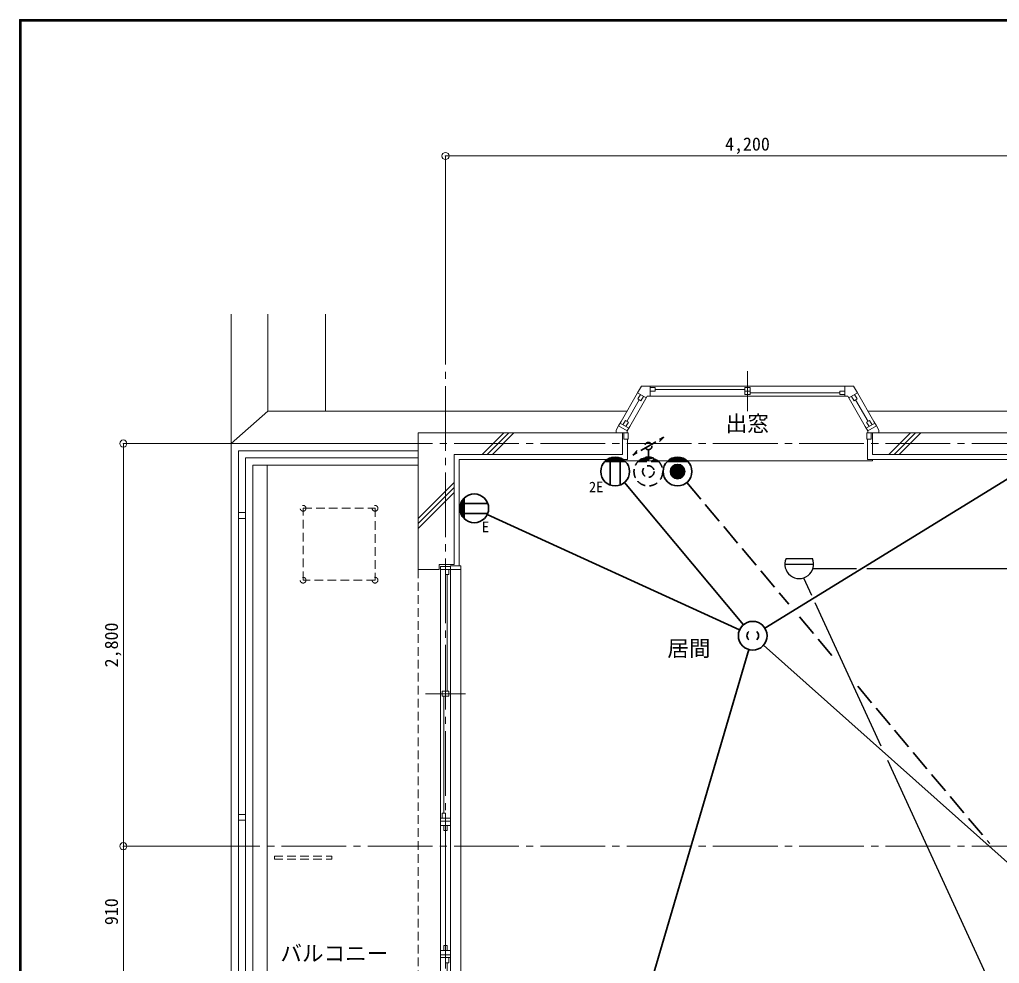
# Model space of a CAD drawing. Units: millimetres at full size, sheet at 1:50. Extents: x -9674 to 9699, y -6794 to 6791.
# Drawn here: x -9674 to -2861, y 228 to 6791 of the extents above; entities that cross this region are included whole.
import ezdxf
from ezdxf.enums import TextEntityAlignment as Align

# ---------------------------------------------------------------- set-up
doc = ezdxf.new("R2010")
doc.units = ezdxf.units.MM
doc.header["$LTSCALE"] = 50
doc.header["$PDMODE"] = 32
doc.header["$PDSIZE"] = 50
for name, pattern in [('CHAIN2', [12, 9, -1, 1, -1]), ('DASHED1', [1.8, 1.2, -0.6]), ('DASHED3', [4, 3, -1])]:
    doc.linetypes.add(name, pattern=pattern)
for name, color, linetype, lineweight in [('0-0_図面枠', 7, 'Continuous', 9), ('1-0_芯', 134, 'CHAIN2', 9), ('1-1_躯体', 134, 'Continuous', 9), ('1-3_建具', 134, 'Continuous', 9), ('1-6_ﾊﾞﾙｺﾆｰ・階段', 134, 'Continuous', 9), ('1-7_その他', 134, 'DASHED1', 9), ('1-8_ハッチ', 134, 'Continuous', 9), ('1-B_寸法', 134, 'Continuous', 9), ('1-C_梁', 134, 'DASHED1', 9), ('2-0_芯', 2, 'Continuous', 35), ('3-2', 3, 'DASHED1', 35), ('3-3', 1, 'Continuous', 25), ('3-E', 3, 'Continuous', 35)]:
    doc.layers.add(name, color=color, linetype=linetype, lineweight=lineweight)
doc.layers.add('1-A_文字', color=134, linetype='Continuous')
doc.styles.add('ＭＳ ゴシック', font='')
doc.styles.get('ＭＳ ゴシック').set_extended_font_data('MS Gothic')

msp = doc.modelspace()

# ---------------------------------------------------------------- linework, layer by layer
at = {"layer": '0-0_図面枠'}
for p, q in [((-9673.92, 6791.43), (-9673.92, -6793.93)), ((-9672.16, 6789.66), (-9672.16, -6792.16)), ((9697.16, 6789.66), (-9672.16, 6789.66)), ((-9670.4, 6787.9), (-9670.4, -6790.4)), ((9695.4, 6787.9), (-9670.4, 6787.9)), ((-9668.64, -6788.64), (-9668.64, 6786.14)), ((-9668.64, 6786.14), (9693.64, 6786.14)), ((-9666.87, 6784.38), (-9666.87, -6786.88)), ((9691.87, 6784.38), (-9666.87, 6784.38)), ((-9665.11, 6782.61), (-9665.11, -6785.11)), ((9690.11, 6782.61), (-9665.11, 6782.61)), ((9688.35, 6780.85), (-9663.35, 6780.85)), ((-9663.35, 6780.85), (-9663.35, -6783.35))]:
    msp.add_line(p, q, dxfattribs=at)
msp.add_lwpolyline([(9698.92, -6793.93), (9698.92, 6791.43), (-9673.92, 6791.43)], dxfattribs=at)
at = {"layer": '1-0_芯'}
for p, q in [((-6712.5, 4842.91), (-6712.5, -3587.09)), ((-8452.5, 3842.91), (8157.5, 3842.91)), ((-8452.5, 1042.91), (2787.5, 1042.91))]:
    msp.add_line(p, q, dxfattribs=at)
at = {"layer": '1-1_躯体'}
for p, q in [((-6902.5, 3917.91), (-6902.5, 2967.91)), ((-3743, 3917.91), (-1477.5, 3917.91)), ((-6652.5, 3767.91), (-6652.5, 3002.91)), ((-6652.5, 3767.91), (-5482, 3767.91)), ((-6652.5, 3002.91), (-6757.5, 3002.91)), ((-6757.5, 3002.91), (-6757.5, 2967.91)), ((-6902.5, 2967.91), (-6757.5, 2967.91))]:
    msp.add_line(p, q, dxfattribs=at)
for points in [[(-6902.5, 3917.91), (-5482, 3917.91), (-5482, 3767.91)], [(-3743, 3917.91), (-3743, 3767.91), (-1512.5, 3767.91)]]:
    msp.add_lwpolyline(points, dxfattribs=at)
at = {"layer": '1-3_建具'}
for p, q in [((-4612.5, 4346.39), (-4612.5, 4069.43)), ((-5349.71, 4242.91), (-5377.42, 4194.92)), ((-5349.71, 4242.91), (-5274.3, 4242.91)), ((-5289.3, 4172.91), (-5289.3, 4242.91)), ((-5254.3, 4231.91), (-5289.3, 4231.91)), ((-5274.3, 4242.91), (-3950.7, 4242.91)), ((-5254.3, 4231.91), (-5254.3, 4207.91)), ((-4630, 4183.91), (-4630, 4231.91)), ((-4630, 4231.91), (-4595, 4231.91)), ((-3875.29, 4242.91), (-3950.7, 4242.91)), ((-3935.7, 4172.91), (-3935.7, 4242.91)), ((-3875.29, 4242.91), (-3847.58, 4194.92)), ((-5491.48, 3997.37), (-5377.42, 4194.92)), ((-5430.86, 3962.37), (-5309.3, 4172.91)), ((-5316.8, 4159.92), (-5377.42, 4194.92)), ((-5375, 4153.11), (-5357.5, 4183.42)), ((-5274.3, 4172.91), (-5309.3, 4172.91)), ((-5254.3, 4207.91), (-5289.3, 4207.91)), ((-5274.3, 4172.91), (-3950.7, 4172.91)), ((-4630, 4219.91), (-5254.3, 4219.91)), ((-4630, 4207.91), (-4595, 4207.91)), ((-4595, 4195.91), (-3970.7, 4195.91)), ((-3970.7, 4207.91), (-3970.7, 4183.91)), ((-3970.7, 4207.91), (-3935.7, 4207.91)), ((-3970.7, 4183.91), (-3935.7, 4183.91)), ((-3950.7, 4172.91), (-3915.7, 4172.91)), ((-3794.14, 3962.37), (-3915.7, 4172.91)), ((-3908.2, 4159.92), (-3847.58, 4194.92)), ((-3850, 4153.11), (-3867.5, 4183.42)), ((-3733.52, 3997.37), (-3847.58, 4194.92)), ((-5364.61, 4147.11), (-5451.17, 3997.19)), ((-3860.39, 4147.11), (-3773.83, 3997.19)), ((-5508.98, 3967.06), (-5491.48, 3997.37)), ((-5438.36, 3949.38), (-5498.98, 3984.38)), ((-5461.56, 4003.19), (-5479.06, 3972.88)), ((-5461.56, 4003.19), (-5440.78, 3991.19)), ((-5440.78, 3991.19), (-5458.28, 3960.88)), ((-5430.86, 3962.37), (-5448.36, 3932.06)), ((-3794.14, 3962.37), (-3776.64, 3932.06)), ((-3786.64, 3949.38), (-3726.02, 3984.38)), ((-3763.44, 4003.19), (-3784.22, 3991.19)), ((-3784.22, 3991.19), (-3766.72, 3960.88)), ((-3716.02, 3967.06), (-3776.64, 3932.06)), ((-3763.44, 4003.19), (-3745.94, 3972.88)), ((-3716.02, 3967.06), (-3733.52, 3997.37)), ((-5472.5, 3917.91), (-5442.5, 3917.91)), ((-5472.5, 3872.91), (-5472.5, 3917.91)), ((-5462.5, 3917.91), (-5447.5, 3917.91)), ((-3782.5, 3872.91), (-3782.5, 3917.91)), ((-3762.5, 3917.91), (-3777.5, 3917.91)), ((-3776.64, 3932.06), (-3776.64, 3917.91)), ((-3698.86, 3917.91), (-3776.64, 3917.91)), ((-3782.5, 3872.91), (-3752.5, 3872.91)), ((-5482, 3732.91), (-5482, 3722.91)), ((-3743, 3722.91), (-5482, 3722.91)), ((-3743, 3732.91), (-3743, 3722.91)), ((-6747.5, 2987.91), (-6747.5, 2952.91)), ((-6747.5, 2987.91), (-6677.5, 2987.91)), ((-6677.5, 2967.91), (-6747.5, 2967.91)), ((-6747.5, 1252.91), (-6747.5, 2952.91)), ((-6712.5, 2932.91), (-6712.5, 2967.91)), ((-6688.5, 2932.91), (-6712.5, 2932.91)), ((-6700.5, 2932.91), (-6700.5, 2120.41)), ((-6688.5, 2932.91), (-6688.5, 2967.91)), ((-6677.5, 2992.91), (-6677.5, 2967.91)), ((-6605.5, 2992.91), (-6677.5, 2992.91)), ((-6677.5, 2952.91), (-6677.5, 2967.91)), ((-6677.5, 1252.91), (-6677.5, 2952.91)), ((-6605.5, 2967.91), (-6605.5, -1462.09)), ((-6736.5, 2085.41), (-6736.5, 2120.41)), ((-6712.5, 2085.41), (-6712.5, 2120.41)), ((-6850.98, 2102.91), (-6574.02, 2102.91)), ((-6688.5, 2085.41), (-6736.5, 2085.41)), ((-6724.5, 1272.91), (-6724.5, 2085.41)), ((-6747.5, 1172.91), (-6747.5, 1252.91)), ((-6677.5, 1237.91), (-6747.5, 1237.91)), ((-6736.5, 1272.91), (-6712.5, 1272.91)), ((-6736.5, 1272.91), (-6736.5, 1237.91)), ((-6712.5, 1272.91), (-6712.5, 1237.91)), ((-6677.5, 1252.91), (-6677.5, 1172.91)), ((-6747.5, 1217.91), (-6677.5, 1217.91)), ((-6677.5, 1187.91), (-6747.5, 1187.91)), ((-6747.5, 332.91), (-6747.5, 1172.91)), ((-6724.5, 1152.91), (-6724.5, 1187.91)), ((-6700.5, 1152.91), (-6700.5, 1187.91)), ((-6677.5, 332.91), (-6677.5, 1172.91)), ((-6700.5, 1152.91), (-6724.5, 1152.91)), ((-6712.5, 1152.91), (-6712.5, 352.91)), ((-6700.5, 352.91), (-6724.5, 352.91)), ((-6724.5, 352.91), (-6724.5, 317.91)), ((-6700.5, 352.91), (-6700.5, 317.91)), ((-6747.5, 332.91), (-6747.5, 252.91)), ((-6677.5, 317.91), (-6747.5, 317.91)), ((-6747.5, 287.91), (-6677.5, 287.91)), ((-6677.5, 252.91), (-6677.5, 332.91)), ((-6677.5, 267.91), (-6747.5, 267.91)), ((-6747.5, -1447.09), (-6747.5, 252.91)), ((-6712.5, 232.91), (-6712.5, 267.91)), ((-6688.5, 232.91), (-6712.5, 232.91)), ((-6700.5, 232.91), (-6700.5, -579.59)), ((-6688.5, 232.91), (-6688.5, 267.91)), ((-6677.5, -1447.09), (-6677.5, 252.91))]:
    msp.add_line(p, q, dxfattribs=at)
for points in [[(-4630, 4183.91), (-4595, 4183.91), (-4595, 4231.91)], [(-5375, 4153.11), (-5354.22, 4141.11), (-5336.72, 4171.42)], [(-3850, 4153.11), (-3870.78, 4141.11), (-3888.28, 4171.42)], [(-5508.98, 3967.06), (-5526.14, 3937.33), (-5526.14, 3917.91)], [(-5508.98, 3967.06), (-5448.36, 3932.06), (-5448.36, 3917.91), (-5526.14, 3917.91)], [(-3716.02, 3967.06), (-3698.86, 3937.33), (-3698.86, 3917.91)], [(-5472.5, 3872.91), (-5442.5, 3872.91), (-5442.5, 3917.91)], [(-3752.5, 3872.91), (-3752.5, 3917.91), (-3782.5, 3917.91)], [(-6605.5, 2992.91), (-6605.5, 2967.91), (-6677.5, 2967.91)], [(-6688.5, 2085.41), (-6688.5, 2120.41), (-6736.5, 2120.41)]]:
    msp.add_lwpolyline(points, dxfattribs=at)
at = {"layer": '1-6_ﾊﾞﾙｺﾆｰ・階段'}
for p, q in [((-8202.5, 3842.91), (-8202.5, 4742.81)), ((-7947.5, 4067.91), (-7947.5, 4742.81)), ((-7547.5, 4067.91), (-7547.5, 4742.81)), ((-8202.5, 3842.91), (-7947.5, 4067.91)), ((-7947.5, 4067.91), (-5450.75, 4067.91)), ((-3774.25, 4067.91), (-1562.5, 4067.91)), ((-8152.5, 3792.91), (-6902.5, 3792.91)), ((-8152.5, -2959.72), (-8152.5, 3792.91)), ((-8052.5, 3692.91), (-6902.5, 3692.91)), ((-8052.5, -307.09), (-8052.5, 3692.91)), ((-7952.5, -2297.09), (-7952.5, 3692.91)), ((-8152.5, 3362.91), (-8102.5, 3362.91)), ((-8152.5, 3322.91), (-8102.5, 3322.91)), ((-8152.5, 1262.91), (-8102.5, 1262.91)), ((-8152.5, 1222.91), (-8102.5, 1222.91))]:
    msp.add_line(p, q, dxfattribs=at)
for points in [[(-8202.5, -2959.72), (-8202.5, 3842.91), (-6902.5, 3842.91)], [(-8102.5, -2959.72), (-8102.5, 3742.91), (-6902.5, 3742.91)]]:
    msp.add_lwpolyline(points, dxfattribs=at)
at = {"layer": '1-7_その他'}
for p, q in [((-7702.5, 3392.91), (-7202.5, 3392.91)), ((-7702.5, 2892.91), (-7702.5, 3392.91)), ((-7202.5, 3392.91), (-7202.5, 2892.91)), ((-7202.5, 2892.91), (-7702.5, 2892.91)), ((-7902.5, 972.91), (-7502.5, 972.91)), ((-7902.5, 952.91), (-7902.5, 972.91))]:
    msp.add_line(p, q, dxfattribs=at)
msp.add_lwpolyline([(-7902.5, 952.91), (-7502.5, 952.91), (-7502.5, 972.91)], dxfattribs=at)
for centre in [(-7702.5, 3392.91), (-7202.5, 3392.91), (-7702.5, 2892.91), (-7202.5, 2892.91)]:
    msp.add_circle(centre, 20, dxfattribs=at)
at = {"layer": '1-8_ハッチ'}
for p, q in [((-6457.17, 3767.91), (-6307.17, 3917.91)), ((-6421.81, 3767.91), (-6271.81, 3917.91)), ((-6386.46, 3767.91), (-6236.46, 3917.91)), ((-3628.74, 3767.91), (-3478.74, 3917.91)), ((-3593.38, 3767.91), (-3443.38, 3917.91)), ((-3558.03, 3767.91), (-3408.03, 3917.91)), ((-5447, 3872.91), (-5447, 3732.91)), ((-3778, 3872.91), (-3778, 3732.91)), ((-6617.5, 3732.91), (-6617.5, 2992.91)), ((-6617.5, 3732.91), (-5447, 3732.91)), ((-3778, 3732.91), (-1507.5, 3732.91)), ((-6902.5, 3322.58), (-6652.5, 3572.58)), ((-6902.5, 3287.22), (-6652.5, 3537.22)), ((-6902.5, 3251.87), (-6652.5, 3501.87))]:
    msp.add_line(p, q, dxfattribs=at)
at = {"layer": '1-B_寸法'}
for p, q in [((-6712.5, 5842.91), (-6712.5, 4842.91)), ((-6712.5, 5842.91), (-2512.5, 5842.91)), ((-8952.5, 3842.91), (-8952.5, 1042.91)), ((-8952.5, 3842.91), (-8452.5, 3842.91)), ((-8952.5, 1042.91), (-8952.5, 132.91)), ((-8952.5, 1042.91), (-8452.5, 1042.91))]:
    msp.add_line(p, q, dxfattribs=at)
for p in [(-6712.5, 5842.91), (-8952.5, 3842.91), (-8952.5, 1042.91)]:
    msp.add_point(p, dxfattribs=at)
at = {"layer": '1-C_梁'}
msp.add_line((-6902.5, 2967.91), (-6902.5, -1462.09), dxfattribs=at)
at = {"layer": '2-0_芯'}
for p, q in [((-5461.26, 3718.57), (-5604.09, 3718.57)), ((-5464.33, 3721.57), (-5601.02, 3721.57)), ((-5471.37, 3727.57), (-5593.99, 3727.57)), ((-5480, 3733.57), (-5585.36, 3733.57)), ((-5491.21, 3739.57), (-5574.14, 3739.57)), ((-5567.68, 3554.86), (-5567.68, 3742.25)), ((-5508.36, 3745.57), (-5557, 3745.57)), ((-5497.68, 3554.86), (-5497.68, 3742.25)), ((-5468.45, 3571.88), (-4640.24, 2583.18)), ((-2806.88, 3596.41), (-4490.89, 2558.98)), ((-6609.56, 3416.6), (-6609.56, 3367.96)), ((-6606.24, 3427.28), (-6418.84, 3427.28)), ((-6603.56, 3433.74), (-6603.56, 3350.81)), ((-6597.56, 3444.96), (-6597.56, 3339.6)), ((-6591.56, 3453.59), (-6591.56, 3330.97)), ((-6585.56, 3460.62), (-6585.56, 3323.94)), ((-6582.55, 3463.69), (-6582.55, 3320.86)), ((-6606.24, 3357.28), (-6418.84, 3357.28)), ((-4666.96, 2548.12), (-6421.58, 3350.68)), ((-4604.19, 2410.58), (-5504.23, -655.49)), ((-4501.35, 2440.03), (-2491.94, 650.95))]:
    msp.add_line(p, q, dxfattribs=at)
for centre, radius in [((-5532.68, 3648.55), 100.02), ((-6512.54, 3392.28), 100.02), ((-4576.03, 2506.53), 100)]:
    msp.add_circle(centre, radius, dxfattribs=at)
for centre, start, end in [((-4575.95, 2506.53), 134.60828, 225.39175), ((-4576.11, 2506.53), 314.60828, 45.39175)]:
    msp.add_arc(centre, 40.08, start, end, dxfattribs=at)
at = {"layer": '3-2'}
for p, q in [((-5301.81, 3825.5), (-5193.56, 3888)), ((-5193.56, 3888), (-5224.46, 3857.1)), ((-5301.81, 3825.5), (-5410.07, 3763)), ((-5410.07, 3763), (-5379.17, 3793.9)), ((-5301.81, 3748.55), (-5301.81, 3800.5)), ((-5373.23, 3718.55), (-5230.4, 3718.55)), ((-5366.81, 3724.55), (-5236.82, 3724.55)), ((-5359.05, 3730.55), (-5244.58, 3730.55)), ((-5349.31, 3736.55), (-5254.32, 3736.55)), ((-5335.93, 3742.55), (-5267.7, 3742.55))]:
    msp.add_line(p, q, dxfattribs=at)
for centre, radius in [((-5301.81, 3825.5), 25), ((-5301.81, 3648.55), 100), ((-5301.81, 3648.55), 40)]:
    msp.add_circle(centre, radius, dxfattribs=at)
at = {"layer": '3-3'}
for p, q in [((-4352.97, 3004.28), (-4152.93, 3004.28)), ((-4344.64, 3044.29), (-4161.27, 3044.29)), ((-4157.53, 2974.28), (-3854.9, 2974.28)), ((-3781.55, 2974.28), (-431.81, 2974.28)), ((-4222.87, 2908.89), (-4167.5, 2788.55)), ((-4144.43, 2738.41), (-3685.42, 1740.84)), ((-3639.85, 1641.79), (-2763.52, -262.77))]:
    msp.add_line(p, q, dxfattribs=at)
msp.add_arc((-4252.95, 3004.29), 100.03, 156.4305, 23.56947, dxfattribs=at)
at = {"layer": '3-E'}
for p, q in [((-5170.12, 3718.55), (-5027.29, 3718.55)), ((-5163.69, 3724.55), (-5033.71, 3724.55)), ((-5155.94, 3730.55), (-5041.47, 3730.55)), ((-5146.2, 3736.55), (-5051.2, 3736.55)), ((-5133.7, 3612.84), (-5133.7, 3684.26)), ((-5132.82, 3742.55), (-5064.58, 3742.55)), ((-5128.7, 3608.55), (-5128.7, 3688.55)), ((-5123.7, 3605.25), (-5123.7, 3691.85)), ((-5118.7, 3602.73), (-5118.7, 3694.38)), ((-5113.7, 3600.85), (-5113.7, 3696.25)), ((-5108.7, 3599.56), (-5108.7, 3697.54)), ((-5103.7, 3598.8), (-5103.7, 3698.3)), ((-5098.7, 3598.55), (-5098.7, 3698.55)), ((-5093.7, 3598.8), (-5093.7, 3698.3)), ((-5088.7, 3599.56), (-5088.7, 3697.54)), ((-5083.7, 3600.85), (-5083.7, 3696.25)), ((-5078.7, 3602.73), (-5078.7, 3694.38)), ((-5073.7, 3605.25), (-5073.7, 3691.85)), ((-5068.7, 3608.55), (-5068.7, 3688.55)), ((-5063.7, 3612.84), (-5063.7, 3684.26)), ((-5143.7, 3626.76), (-5143.7, 3670.35)), ((-5138.7, 3618.55), (-5138.7, 3678.55)), ((-5058.7, 3618.55), (-5058.7, 3678.55)), ((-5053.7, 3626.76), (-5053.7, 3670.35))]:
    msp.add_line(p, q, dxfattribs=at)
at = {"layer": '3-E', "linetype": 'DASHED3'}
for p, q in [((-5034.44, 3571.93), (-4324.97, 2726.01)), ((-4250.41, 2637.11), (-4004.66, 2344.1)), ((-3846.28, 2155.25), (-2928.48, 1060.94))]:
    msp.add_line(p, q, dxfattribs=at)
at = {"layer": '3-E'}
for radius in [100, 50]:
    msp.add_circle((-5098.7, 3648.55), radius, dxfattribs=at)

# ---------------------------------------------------------------- texts
at = {"layer": '1-A_文字', "style": 'ＭＳ ゴシック'}
for s, p in [('出窓', (-4764.03, 3894.16)), ('居間', (-5169.48, 2330.52)), ('バルコニー', (-7860.69, 210.01))]:
    msp.add_text(s, height=110, dxfattribs=at).set_placement(p, align=Align.BOTTOM_LEFT)
at = {"layer": '1-B_寸法', "style": 'ＭＳ ゴシック'}
msp.add_text('4,200', height=91.64, dxfattribs=at).set_placement((-4768.75, 5852.91), align=Align.BOTTOM_LEFT)
for s, p in [('2,800', (-8962.5, 2286.66)), ('910', (-8962.5, 494.16))]:
    msp.add_text(s, height=91.64, rotation=90, dxfattribs=at).set_placement(p, align=Align.BOTTOM_LEFT)
at = {"layer": '2-0_芯', "color": 7, "style": 'ＭＳ ゴシック'}
for s, p in [('2E', (-5714.74, 3482.75)), ('E', (-6459.23, 3204.57))]:
    msp.add_text(s, height=73.31, dxfattribs=at).set_placement(p, align=Align.BOTTOM_LEFT)

doc.saveas('drawing.dxf')
